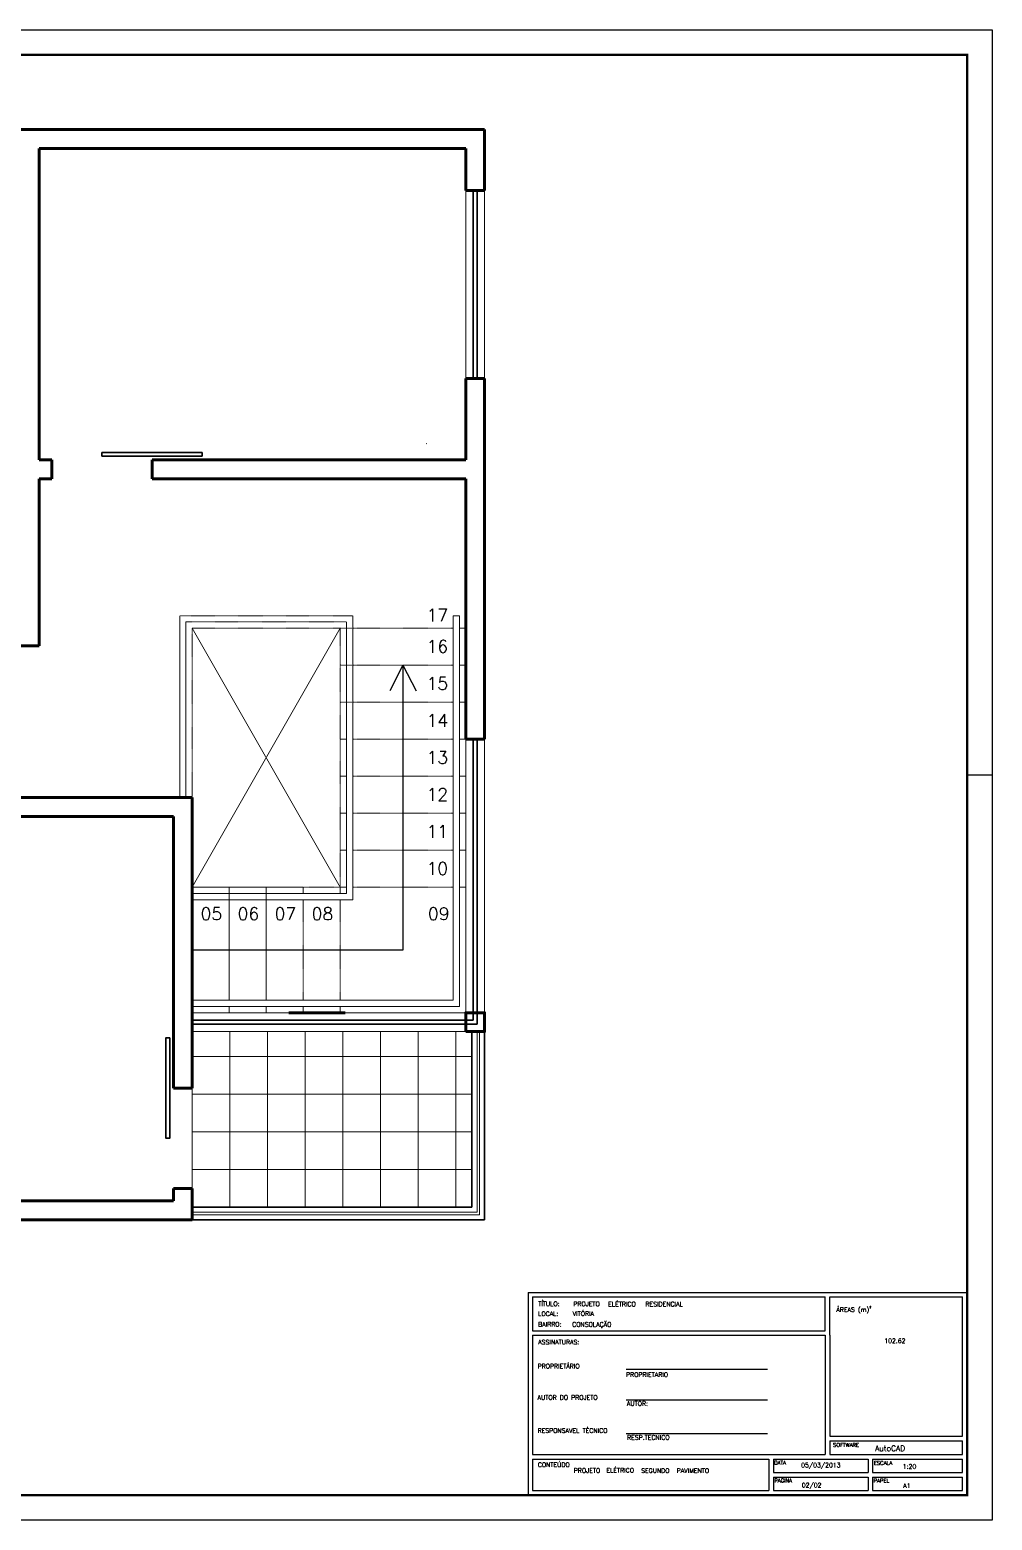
# Model space of a CAD drawing. Header units: millimetres. Extents: x 1127 to 14330, y -137 to 7568.
# Drawn here: x 10676 to 11060, y 2907 to 3501 of the extents above; entities that cross this region are included whole.
import ezdxf
from ezdxf.enums import TextEntityAlignment as Align

# ---------------------------------------------------------------- set-up
doc = ezdxf.new("R2010")
doc.units = ezdxf.units.MM
doc.header["$LTSCALE"] = 0.01
doc.linetypes.add('DASHED2', pattern=[0.375, 0.25, -0.125])
for name, color, linetype, lineweight in [('0.05', 8, 'Continuous', 5), ('0.13', 6, 'Continuous', 13), ('0.20', 7, 'Continuous', 20), ('0.35', 150, 'Continuous', 35), ('0.60', 4, 'Continuous', 60)]:
    doc.layers.add(name, color=color, linetype=linetype, lineweight=lineweight)
doc.layers.add('TEX', color=7, linetype='Continuous')
doc.styles.add('ROMANS', font='romans.shx')

# ---------------------------------------------------------------- blocks, each defined once
blk = doc.blocks.new('COMODO')
at = {"layer": 'TEX', "style": 'ROMANS'}
blk.add_attdef('COMODO', text='', height=5.08, dxfattribs=at).set_placement((15.711, 3.305), align=Align.MIDDLE)
at = {"layer": 'TEX', "color": 8, "style": 'ROMANS'}
blk.add_attdef('AREA', text='', height=3.81, dxfattribs=at).set_placement((14.719, -2.975), align=Align.MIDDLE)

msp = doc.modelspace()

# ---------------------------------------------------------------- hatches: boundary and pattern name
at = {"layer": '0.05'}
h = msp.add_hatch(dxfattribs=at)
h.set_pattern_fill('_USER,_O', color=256, scale=15, double=1, pattern_type=0)
h.set_pattern_definition([(360, (10740.963, 3031.732), (4e-15, 15), []), (90, (10740.963, 3031.732), (-15, 5e-15), [])])
h.paths.add_polyline_path([(10740.963, 3101.732), (10740.963, 3079.232), (10740.963, 3039.232), (10740.963, 3031.732), (10852.463, 3031.732), (10852.463, 3101.732)])

# ---------------------------------------------------------------- linework, layer by layer
for p, q in [((10218.81, 3500.985), (11059.81, 3500.985)), ((11059.81, 3500.985), (11059.81, 2906.985)), ((11059.81, 3203.985), (11049.81, 3203.985)), ((11049.81, 2916.985), (11049.81, 3179.934)), ((10874.81, 2997.755), (10874.81, 2916.985)), ((10880.541, 2994.43), (10880.893, 2994.782)), ((10913.882, 2967.126), (10970.287, 2967.126)), ((10913.882, 2954.925), (10970.287, 2954.925)), ((10913.882, 2941.485), (10970.287, 2941.485)), ((10874.81, 2916.985), (11049.81, 2916.985)), ((11059.81, 2906.985), (10218.81, 2906.985))]:
    msp.add_line(p, q)
at = {"color": 7, "lineweight": 30}
for p, q in [((10852.963, 3436.982), (10852.963, 3361.982)), ((10852.963, 3436.982), (10852.963, 3361.982)), ((10854.463, 3436.982), (10854.463, 3361.982)), ((10854.463, 3436.982), (10854.463, 3361.982)), ((10704.963, 3331.037), (10704.963, 3332.537)), ((10744.963, 3332.537), (10704.963, 3332.537)), ((10704.963, 3331.037), (10704.963, 3332.537)), ((10744.963, 3332.537), (10704.963, 3332.537)), ((10744.963, 3332.537), (10744.963, 3331.037)), ((10744.963, 3332.537), (10744.963, 3331.037)), ((10704.963, 3331.037), (10744.963, 3331.037)), ((10704.963, 3331.037), (10744.963, 3331.037)), ((10852.963, 3109.232), (10852.963, 3218.232)), ((10852.963, 3106.232), (10852.963, 3218.232)), ((10854.463, 3109.232), (10854.463, 3218.232)), ((10854.463, 3104.732), (10854.463, 3218.232)), ((10740.963, 3106.232), (10849.963, 3106.232)), ((10740.963, 3106.232), (10852.963, 3106.232)), ((10740.963, 3104.732), (10849.963, 3104.732)), ((10740.963, 3104.732), (10854.463, 3104.732))]:
    msp.add_line(p, q, dxfattribs=at)
at = {"color": 7, "lineweight": 60}
msp.add_line((10849.963, 3345.232), (10849.963, 3361.982), dxfattribs=at)
msp.add_line((10849.963, 3345.232), (10849.963, 3361.982), dxfattribs=at)
at = {"color": 7, "linetype": 'DASHED2', "lineweight": 20, "ltscale": 0.5}
for p, q in [((10740.963, 3194.982), (10740.963, 3262.482)), ((10740.963, 3262.482), (10799.963, 3262.482)), ((10740.963, 3194.982), (10740.963, 3262.482)), ((10740.963, 3262.482), (10799.963, 3262.482)), ((10799.963, 3159.232), (10799.963, 3262.482)), ((10844.963, 3262.482), (10799.963, 3262.482)), ((10844.963, 3262.482), (10799.963, 3262.482)), ((10799.963, 3159.232), (10799.963, 3262.482)), ((10844.963, 3262.482), (10799.963, 3262.482)), ((10844.963, 3262.482), (10799.963, 3262.482)), ((10849.963, 3262.482), (10847.463, 3262.482)), ((10849.963, 3262.482), (10847.463, 3262.482)), ((10849.963, 3262.482), (10847.463, 3262.482)), ((10849.963, 3262.482), (10847.463, 3262.482)), ((10844.963, 3247.732), (10799.963, 3247.732)), ((10844.963, 3247.732), (10799.963, 3247.732)), ((10844.963, 3247.732), (10799.963, 3247.732)), ((10844.963, 3247.732), (10799.963, 3247.732)), ((10849.963, 3247.732), (10847.463, 3247.732)), ((10849.963, 3247.732), (10847.463, 3247.732)), ((10849.963, 3247.732), (10847.463, 3247.732)), ((10849.963, 3247.732), (10847.463, 3247.732)), ((10844.963, 3232.982), (10799.963, 3232.982)), ((10844.963, 3232.982), (10799.963, 3232.982)), ((10844.963, 3232.982), (10799.963, 3232.982)), ((10844.963, 3232.982), (10799.963, 3232.982)), ((10849.963, 3232.982), (10847.463, 3232.982)), ((10849.963, 3232.982), (10847.463, 3232.982)), ((10849.963, 3232.982), (10847.463, 3232.982)), ((10849.963, 3232.982), (10847.463, 3232.982)), ((10802.463, 3218.232), (10799.963, 3218.232)), ((10802.463, 3218.232), (10799.963, 3218.232)), ((10844.963, 3218.232), (10804.963, 3218.232)), ((10844.963, 3218.232), (10804.963, 3218.232)), ((10844.963, 3218.232), (10804.963, 3218.232)), ((10844.963, 3218.232), (10804.963, 3218.232)), ((10849.963, 3218.232), (10847.463, 3218.232)), ((10849.963, 3218.232), (10847.463, 3218.232)), ((10849.963, 3218.232), (10847.463, 3218.232)), ((10849.963, 3218.232), (10847.463, 3218.232)), ((10802.463, 3203.482), (10799.963, 3203.482)), ((10802.463, 3203.482), (10799.963, 3203.482)), ((10844.963, 3203.482), (10804.963, 3203.482)), ((10844.963, 3203.482), (10804.963, 3203.482)), ((10844.963, 3203.482), (10804.963, 3203.482)), ((10844.963, 3203.482), (10804.963, 3203.482)), ((10849.963, 3203.482), (10847.463, 3203.482)), ((10849.963, 3203.482), (10847.463, 3203.482)), ((10849.963, 3203.482), (10847.463, 3203.482)), ((10849.963, 3203.482), (10847.463, 3203.482)), ((10802.463, 3188.732), (10799.963, 3188.732)), ((10802.463, 3188.732), (10799.963, 3188.732)), ((10844.963, 3188.732), (10804.963, 3188.732)), ((10844.963, 3188.732), (10804.963, 3188.732)), ((10844.963, 3188.732), (10804.963, 3188.732)), ((10844.963, 3188.732), (10804.963, 3188.732)), ((10849.963, 3188.732), (10847.463, 3188.732)), ((10849.963, 3188.732), (10847.463, 3188.732)), ((10849.963, 3188.732), (10847.463, 3188.732)), ((10849.963, 3188.732), (10847.463, 3188.732)), ((10802.463, 3173.982), (10799.963, 3173.982)), ((10802.463, 3173.982), (10799.963, 3173.982)), ((10844.963, 3173.982), (10804.963, 3173.982)), ((10844.963, 3173.982), (10804.963, 3173.982)), ((10844.963, 3173.982), (10804.963, 3173.982)), ((10844.963, 3173.982), (10804.963, 3173.982)), ((10849.963, 3173.982), (10847.463, 3173.982)), ((10849.963, 3173.982), (10847.463, 3173.982)), ((10849.963, 3173.982), (10847.463, 3173.982)), ((10849.963, 3173.982), (10847.463, 3173.982)), ((10799.963, 3159.232), (10755.713, 3159.232)), ((10799.963, 3159.232), (10755.713, 3159.232)), ((10799.963, 3159.232), (10755.713, 3159.232)), ((10799.963, 3159.232), (10755.713, 3159.232)), ((10785.213, 3156.732), (10785.213, 3159.232)), ((10785.213, 3156.732), (10785.213, 3159.232)), ((10785.213, 3156.732), (10785.213, 3159.232)), ((10785.213, 3156.732), (10785.213, 3159.232)), ((10785.213, 3156.732), (10785.213, 3159.232)), ((10785.213, 3156.732), (10785.213, 3159.232)), ((10785.213, 3156.732), (10785.213, 3159.232)), ((10785.213, 3156.732), (10785.213, 3159.232)), ((10785.213, 3114.232), (10785.213, 3154.232)), ((10785.213, 3114.232), (10785.213, 3154.232)), ((10785.213, 3114.232), (10785.213, 3154.232)), ((10785.213, 3114.232), (10785.213, 3154.232)), ((10785.213, 3114.232), (10785.213, 3154.232)), ((10785.213, 3114.232), (10785.213, 3154.232)), ((10785.213, 3114.232), (10785.213, 3154.232)), ((10785.213, 3114.232), (10785.213, 3154.232)), ((10802.463, 3159.232), (10799.963, 3159.232)), ((10799.963, 3156.732), (10799.963, 3159.232)), ((10799.963, 3156.732), (10799.963, 3159.232)), ((10802.463, 3159.232), (10799.963, 3159.232)), ((10799.963, 3156.732), (10799.963, 3159.232)), ((10799.963, 3156.732), (10799.963, 3159.232)), ((10799.963, 3114.232), (10799.963, 3154.232)), ((10799.963, 3114.232), (10799.963, 3154.232)), ((10799.963, 3114.232), (10799.963, 3154.232)), ((10799.963, 3114.232), (10799.963, 3154.232)), ((10799.963, 3114.232), (10799.963, 3154.232)), ((10799.963, 3114.232), (10799.963, 3154.232)), ((10799.963, 3114.232), (10799.963, 3154.232)), ((10799.963, 3114.232), (10799.963, 3154.232)), ((10844.963, 3159.232), (10804.963, 3159.232)), ((10844.963, 3159.232), (10804.963, 3159.232)), ((10844.963, 3159.232), (10804.963, 3159.232)), ((10844.963, 3159.232), (10804.963, 3159.232)), ((10849.963, 3159.232), (10847.463, 3159.232)), ((10849.963, 3159.232), (10847.463, 3159.232)), ((10849.963, 3159.232), (10847.463, 3159.232)), ((10849.963, 3159.232), (10847.463, 3159.232)), ((10785.213, 3109.232), (10785.213, 3111.732)), ((10785.213, 3109.232), (10785.213, 3111.732)), ((10785.213, 3109.232), (10785.213, 3111.732)), ((10785.213, 3109.232), (10785.213, 3111.732)), ((10785.213, 3109.232), (10785.213, 3111.732)), ((10785.213, 3109.232), (10785.213, 3111.732)), ((10785.213, 3109.232), (10785.213, 3111.732)), ((10785.213, 3109.232), (10785.213, 3111.732)), ((10799.963, 3109.232), (10799.963, 3111.732)), ((10799.963, 3109.232), (10799.963, 3111.732)), ((10799.963, 3109.232), (10799.963, 3111.732)), ((10799.963, 3109.232), (10799.963, 3111.732)), ((10799.963, 3109.232), (10799.963, 3111.732)), ((10799.963, 3109.232), (10799.963, 3111.732)), ((10799.963, 3109.232), (10799.963, 3111.732)), ((10799.963, 3109.232), (10799.963, 3111.732))]:
    msp.add_line(p, q, dxfattribs=at)
at = {"color": 7, "lineweight": 20}
for p, q in [((10785.213, 3159.232), (10740.963, 3159.232)), ((10785.213, 3159.232), (10740.963, 3159.232)), ((10785.213, 3159.232), (10740.963, 3159.232)), ((10785.213, 3159.232), (10740.963, 3159.232)), ((10755.713, 3114.232), (10755.713, 3159.232)), ((10755.713, 3114.232), (10755.713, 3159.232)), ((10755.713, 3114.232), (10755.713, 3159.232)), ((10755.713, 3114.232), (10755.713, 3159.232)), ((10755.713, 3114.232), (10755.713, 3159.232)), ((10755.713, 3114.232), (10755.713, 3159.232)), ((10755.713, 3114.232), (10755.713, 3159.232)), ((10755.713, 3114.232), (10755.713, 3159.232)), ((10770.463, 3114.232), (10770.463, 3159.232)), ((10770.463, 3114.232), (10770.463, 3159.232)), ((10770.463, 3114.232), (10770.463, 3159.232)), ((10770.463, 3114.232), (10770.463, 3159.232)), ((10777.838, 3134.232), (10740.963, 3134.232)), ((10777.838, 3134.232), (10740.963, 3134.232)), ((10755.713, 3109.232), (10755.713, 3111.732)), ((10755.713, 3109.232), (10755.713, 3111.732)), ((10755.713, 3109.232), (10755.713, 3111.732)), ((10755.713, 3109.232), (10755.713, 3111.732)), ((10755.713, 3109.232), (10755.713, 3111.732)), ((10755.713, 3109.232), (10755.713, 3111.732)), ((10755.713, 3109.232), (10755.713, 3111.732)), ((10755.713, 3109.232), (10755.713, 3111.732)), ((10770.463, 3109.232), (10770.463, 3111.732)), ((10770.463, 3109.232), (10770.463, 3111.732)), ((10770.463, 3109.232), (10770.463, 3111.732)), ((10770.463, 3109.232), (10770.463, 3111.732))]:
    msp.add_line(p, q, dxfattribs=at)
at = {"const_width": 1}
msp.add_lwpolyline([(10243.81, 2916.985), (10243.81, 3490.985), (11049.81, 3490.985), (11049.81, 2916.985)], close=True, dxfattribs=at)
at = {"color": 7, "lineweight": 30}
msp.add_lwpolyline([(10731.963, 3099.232), (10730.463, 3099.232), (10730.463, 3059.232), (10731.963, 3059.232)], close=True, dxfattribs=at)
for points in [[(10874.81, 2997.755), (11049.81, 2997.755)], [(10876.605, 2982.498), (10993.272, 2982.498), (10993.272, 2995.96)], [(10876.605, 2995.96), (10876.605, 2982.498)], [(10876.605, 2995.96), (10993.272, 2995.96)], [(10995.067, 2980.703), (10995.067, 2995.96)], [(10995.067, 2995.96), (11048.016, 2995.96)], [(11048.016, 2940.537), (11048.016, 2995.96)], [(10876.605, 2980.703), (10993.272, 2980.703)], [(10876.605, 2980.703), (10876.605, 2933.139)], [(10993.272, 2980.703), (10993.272, 2933.139)], [(10995.067, 2980.703), (10995.067, 2940.537)], [(10995.067, 2940.537), (11048.016, 2940.537)], [(10995.051, 2938.549), (11047.95, 2938.549)], [(10995.051, 2938.549), (10995.051, 2933.164)], [(11047.95, 2933.164), (11047.95, 2938.549)], [(10876.605, 2933.139), (10993.272, 2933.139)], [(10876.605, 2931.344), (10970.836, 2931.344)], [(10876.605, 2931.344), (10876.605, 2918.78), (10970.836, 2918.78)], [(10970.836, 2931.344), (10970.836, 2918.78)], [(10972.631, 2931.344), (10972.631, 2925.96)], [(10972.631, 2931.344), (11010.323, 2931.344)], [(10995.051, 2933.164), (11047.95, 2933.164)], [(11010.323, 2931.344), (11010.323, 2925.96)], [(11012.118, 2931.344), (11012.118, 2925.96)], [(11012.118, 2931.344), (11048.016, 2931.344)], [(11048.016, 2925.96), (11048.016, 2931.344)], [(10972.631, 2925.96), (11010.323, 2925.96)], [(10972.631, 2924.165), (10972.631, 2918.78)], [(10972.631, 2924.165), (11010.323, 2924.165)], [(11010.323, 2924.165), (11010.323, 2918.78)], [(11012.118, 2925.96), (11048.016, 2925.96)], [(11012.118, 2924.165), (11012.118, 2918.78)], [(11012.118, 2924.165), (11048.016, 2924.165)], [(11012.118, 2918.78), (11048.016, 2918.78), (11048.016, 2924.165)], [(10972.631, 2918.78), (11010.323, 2918.78)]]:
    msp.add_lwpolyline(points)
at = {"layer": '0.05'}
for p, q in [((10834.495, 3336.15), (10834.143, 3335.957)), ((10740.963, 3262.482), (10799.963, 3159.232)), ((10740.963, 3159.232), (10799.963, 3262.482)), ((10740.963, 3262.482), (10799.963, 3159.232)), ((10740.963, 3159.232), (10799.963, 3262.482))]:
    msp.add_line(p, q, dxfattribs=at)
at = {"layer": '0.05', "lineweight": 25}
for p, q in [((10824.963, 3247.732), (10819.653, 3237.573)), ((10824.963, 3247.732), (10819.653, 3237.573)), ((10824.963, 3247.732), (10824.963, 3134.232)), ((10824.963, 3247.732), (10830.273, 3237.573)), ((10824.963, 3247.732), (10824.963, 3134.232)), ((10824.963, 3247.732), (10824.963, 3134.232)), ((10824.963, 3247.732), (10830.273, 3237.573)), ((10824.963, 3247.732), (10824.963, 3134.232)), ((10777.838, 3134.232), (10740.963, 3134.232)), ((10777.838, 3134.232), (10740.963, 3134.232)), ((10824.963, 3134.232), (10749.366, 3134.232)), ((10824.963, 3134.232), (10749.366, 3134.232)), ((10824.963, 3134.232), (10749.366, 3134.232)), ((10824.963, 3134.232), (10749.366, 3134.232))]:
    msp.add_line(p, q, dxfattribs=at)
at = {"layer": '0.13'}
for p, q in [((10849.963, 3437.509), (10849.963, 3361.982)), ((10849.963, 3437.509), (10849.963, 3361.982)), ((10857.463, 3436.982), (10857.463, 3361.982)), ((10857.463, 3436.982), (10857.463, 3361.982)), ((10735.963, 3194.982), (10735.963, 3267.482)), ((10735.963, 3194.982), (10735.963, 3267.482)), ((10804.963, 3154.232), (10804.963, 3267.482)), ((10804.963, 3154.232), (10804.963, 3267.482)), ((10844.963, 3267.482), (10844.963, 3114.232)), ((10847.463, 3267.482), (10844.963, 3267.482)), ((10844.963, 3267.482), (10844.963, 3114.232)), ((10847.463, 3267.482), (10844.963, 3267.482)), ((10844.963, 3267.482), (10844.963, 3114.232)), ((10847.463, 3267.482), (10844.963, 3267.482)), ((10844.963, 3267.482), (10844.963, 3114.232)), ((10847.463, 3267.482), (10844.963, 3267.482)), ((10847.463, 3267.482), (10847.463, 3111.732)), ((10847.463, 3267.482), (10847.463, 3111.732)), ((10847.463, 3267.482), (10847.463, 3111.732)), ((10847.463, 3267.482), (10847.463, 3111.732)), ((10738.463, 3194.982), (10738.463, 3264.982)), ((10738.463, 3194.982), (10738.463, 3264.982)), ((10802.463, 3156.732), (10802.463, 3264.982)), ((10802.463, 3156.732), (10802.463, 3264.982)), ((10804.963, 3154.232), (10804.963, 3252.732)), ((10804.963, 3154.232), (10804.963, 3252.732)), ((10849.963, 3109.232), (10849.963, 3218.232)), ((10849.963, 3109.232), (10849.963, 3218.232)), ((10849.963, 3218.232), (10857.463, 3218.232)), ((10857.463, 3101.732), (10857.463, 3218.232)), ((10857.463, 3101.732), (10857.463, 3218.232)), ((10777.838, 3156.732), (10740.963, 3156.732)), ((10777.838, 3156.732), (10740.963, 3156.732)), ((10777.838, 3156.732), (10740.963, 3156.732)), ((10777.838, 3156.732), (10740.963, 3156.732)), ((10777.838, 3154.232), (10740.963, 3154.232)), ((10777.838, 3154.232), (10740.963, 3154.232)), ((10777.838, 3154.232), (10740.963, 3154.232)), ((10777.838, 3154.232), (10740.963, 3154.232)), ((10802.463, 3156.732), (10748.338, 3156.732)), ((10802.463, 3156.732), (10748.338, 3156.732)), ((10802.463, 3156.732), (10748.338, 3156.732)), ((10802.463, 3156.732), (10748.338, 3156.732)), ((10804.963, 3154.232), (10748.338, 3154.232)), ((10804.963, 3154.232), (10748.338, 3154.232)), ((10804.963, 3154.232), (10748.338, 3154.232)), ((10804.963, 3154.232), (10748.338, 3154.232)), ((10740.963, 3114.232), (10844.963, 3114.232)), ((10740.963, 3114.232), (10844.963, 3114.232)), ((10740.963, 3114.232), (10844.963, 3114.232)), ((10740.963, 3114.232), (10844.963, 3114.232)), ((10733.463, 3109.232), (10733.463, 3079.232)), ((10733.463, 3109.232), (10733.463, 3079.232)), ((10740.963, 3111.732), (10847.463, 3111.732)), ((10740.963, 3111.732), (10847.463, 3111.732)), ((10740.963, 3111.732), (10847.463, 3111.732)), ((10740.963, 3111.732), (10847.463, 3111.732)), ((10740.963, 3109.232), (10849.963, 3109.232)), ((10740.963, 3109.232), (10849.963, 3109.232)), ((10740.963, 3101.732), (10857.463, 3101.732)), ((10740.963, 3101.732), (10857.463, 3101.732)), ((10740.963, 3079.232), (10740.963, 3039.232)), ((10740.963, 3079.232), (10740.963, 3039.232))]:
    msp.add_line(p, q, dxfattribs=at)
at = {"layer": '0.13', "linetype": 'DASHED2', "lineweight": 20, "ltscale": 0.5}
for p, q in [((10735.963, 3267.482), (10804.963, 3267.482)), ((10735.963, 3267.482), (10804.963, 3267.482)), ((10738.463, 3264.982), (10802.463, 3264.982)), ((10738.463, 3264.982), (10802.463, 3264.982))]:
    msp.add_line(p, q, dxfattribs=at)
at = {"layer": '0.13'}
msp.add_lwpolyline([(10731.963, 3099.232), (10730.463, 3099.232), (10730.463, 3059.232), (10731.963, 3059.232)], close=True, dxfattribs=at)
at = {"layer": '0.20'}
for p, q in [((10854.463, 3101.732), (10854.463, 3029.732)), ((10854.463, 3101.732), (10854.463, 3029.732)), ((10855.463, 3101.732), (10855.463, 3028.732)), ((10855.463, 3101.732), (10855.463, 3028.732)), ((10740.963, 3029.732), (10854.463, 3029.732)), ((10740.963, 3029.732), (10854.463, 3029.732)), ((10740.963, 3028.732), (10855.463, 3028.732)), ((10740.963, 3028.732), (10855.463, 3028.732))]:
    msp.add_line(p, q, dxfattribs=at)
at = {"layer": '0.35'}
for p, q in [((10852.463, 3101.732), (10852.463, 3031.732)), ((10852.463, 3101.732), (10852.463, 3031.732)), ((10857.463, 3101.732), (10857.463, 3026.732)), ((10857.463, 3101.732), (10857.463, 3026.732)), ((10740.963, 3031.732), (10852.463, 3031.732)), ((10740.963, 3031.732), (10852.463, 3031.732)), ((10740.963, 3026.732), (10857.463, 3026.732)), ((10740.963, 3026.732), (10857.463, 3026.732))]:
    msp.add_line(p, q, dxfattribs=at)
at = {"layer": '0.60'}
for p, q in [((10849.963, 3461.232), (10672.463, 3461.232)), ((10857.463, 3461.232), (10672.463, 3461.232)), ((10857.463, 3461.232), (10819.963, 3461.232)), ((10857.463, 3436.982), (10857.463, 3461.232)), ((10857.463, 3436.982), (10857.463, 3461.232)), ((10679.963, 3453.732), (10679.963, 3329.537)), ((10849.963, 3453.732), (10679.963, 3453.732)), ((10679.963, 3453.732), (10849.963, 3453.732)), ((10679.963, 3453.732), (10679.963, 3329.537)), ((10849.963, 3453.732), (10679.963, 3453.732)), ((10679.963, 3453.732), (10849.963, 3453.732)), ((10849.963, 3453.732), (10729.213, 3453.732)), ((10849.963, 3453.732), (10729.213, 3453.732)), ((10732.463, 3453.732), (10849.963, 3453.732)), ((10732.463, 3453.732), (10849.963, 3453.732)), ((10849.963, 3436.982), (10849.963, 3453.732)), ((10849.963, 3437.509), (10849.963, 3453.732)), ((10849.963, 3436.982), (10849.963, 3453.732)), ((10849.963, 3437.509), (10849.963, 3453.732)), ((10849.963, 3436.982), (10857.463, 3436.982)), ((10849.963, 3436.982), (10857.463, 3436.982)), ((10849.963, 3329.537), (10849.963, 3361.982)), ((10849.963, 3361.982), (10857.463, 3361.982)), ((10849.963, 3361.982), (10849.963, 3329.537)), ((10849.963, 3329.537), (10849.963, 3361.982)), ((10849.963, 3361.982), (10857.463, 3361.982)), ((10849.963, 3361.982), (10849.963, 3329.537)), ((10857.463, 3361.982), (10857.463, 3309.232)), ((10857.463, 3361.982), (10857.463, 3309.232)), ((10679.963, 3329.537), (10679.963, 3334.537)), ((10679.963, 3329.537), (10679.963, 3334.537)), ((10679.963, 3329.537), (10684.963, 3329.537)), ((10684.963, 3329.537), (10679.963, 3329.537)), ((10679.963, 3329.537), (10684.963, 3329.537)), ((10679.963, 3329.537), (10684.963, 3329.537)), ((10684.963, 3329.537), (10679.963, 3329.537)), ((10679.963, 3329.537), (10684.963, 3329.537)), ((10684.963, 3329.537), (10684.963, 3322.037)), ((10684.963, 3329.537), (10684.963, 3322.037)), ((10724.963, 3329.537), (10849.963, 3329.537)), ((10849.963, 3329.537), (10724.963, 3329.537)), ((10724.963, 3329.537), (10724.963, 3322.037)), ((10724.963, 3329.537), (10849.963, 3329.537)), ((10849.963, 3329.537), (10724.963, 3329.537)), ((10724.963, 3329.537), (10724.963, 3322.037)), ((10849.963, 3329.537), (10729.213, 3329.537)), ((10849.963, 3329.537), (10729.213, 3329.537)), ((10732.463, 3329.537), (10849.963, 3329.537)), ((10732.463, 3329.537), (10849.963, 3329.537)), ((10679.963, 3322.037), (10679.963, 3255.426)), ((10679.963, 3322.037), (10684.963, 3322.037)), ((10679.963, 3322.037), (10679.963, 3255.426)), ((10679.963, 3322.037), (10684.963, 3322.037)), ((10724.963, 3322.037), (10849.963, 3322.037)), ((10724.963, 3322.037), (10849.963, 3322.037)), ((10849.963, 3322.037), (10849.963, 3316.732)), ((10849.963, 3322.037), (10849.963, 3316.732)), ((10849.963, 3322.037), (10849.963, 3316.732)), ((10849.963, 3322.037), (10849.963, 3316.732)), ((10849.963, 3218.232), (10849.963, 3316.732)), ((10849.963, 3218.232), (10849.963, 3316.732)), ((10857.463, 3218.232), (10857.463, 3309.232)), ((10857.463, 3218.232), (10857.463, 3309.232)), ((10679.963, 3255.426), (10489.463, 3255.426)), ((10679.963, 3255.426), (10489.463, 3255.426)), ((10849.963, 3218.232), (10857.463, 3218.232)), ((10645.963, 3194.982), (10740.963, 3194.982)), ((10645.963, 3194.982), (10740.963, 3194.982)), ((10740.963, 3194.982), (10740.963, 3142.482)), ((10740.963, 3194.982), (10740.963, 3142.482)), ((10733.463, 3187.482), (10645.963, 3187.482)), ((10733.463, 3187.482), (10645.963, 3187.482)), ((10733.463, 3187.482), (10733.463, 3142.482)), ((10733.463, 3187.482), (10733.463, 3142.482)), ((10733.463, 3142.482), (10733.463, 3079.232)), ((10733.463, 3142.482), (10733.463, 3079.232)), ((10740.963, 3142.482), (10740.963, 3109.232)), ((10740.963, 3142.482), (10740.963, 3109.232)), ((10740.963, 3109.232), (10740.963, 3079.232)), ((10740.963, 3109.232), (10740.963, 3079.232)), ((10779.463, 3109.232), (10801.963, 3109.232)), ((10733.463, 3079.232), (10740.963, 3079.232)), ((10733.463, 3079.232), (10740.963, 3079.232)), ((10733.463, 3039.232), (10733.463, 3034.232)), ((10733.463, 3034.232), (10733.463, 3039.232)), ((10733.463, 3039.232), (10740.963, 3039.232)), ((10733.463, 3039.232), (10733.463, 3034.232)), ((10733.463, 3034.232), (10733.463, 3039.232)), ((10733.463, 3039.232), (10740.963, 3039.232)), ((10740.963, 3039.232), (10740.963, 3034.232)), ((10740.963, 3026.732), (10740.963, 3039.232)), ((10740.963, 3039.232), (10740.963, 3034.232)), ((10740.963, 3026.732), (10740.963, 3039.232)), ((10545.213, 3034.232), (10733.463, 3034.232)), ((10651.463, 3034.232), (10733.463, 3034.232)), ((10733.463, 3034.232), (10688.838, 3034.232)), ((10733.463, 3034.232), (10688.838, 3034.232)), ((10740.963, 3026.732), (10651.463, 3026.732))]:
    msp.add_line(p, q, dxfattribs=at)
msp.add_lwpolyline([(10849.963, 3101.732), (10857.463, 3101.732), (10857.463, 3109.232), (10849.963, 3109.232)], close=True, dxfattribs=at)

# ---------------------------------------------------------------- block references
at = {"layer": 'TEX'}
ref = msp.add_blockref('COMODO', (10823.205, 3264.474), dxfattribs=dict(at, xscale=25, yscale=25, zscale=25))
ref.add_attrib('COMODO', '17', dxfattribs={"height": 5, "style": 'ROMANS'}).set_placement((10838.669, 3267.727), align=Align.MIDDLE)
ref = msp.add_blockref('COMODO', (10823.205, 3264.474), dxfattribs=dict(at, xscale=25, yscale=25, zscale=25))
ref.add_attrib('COMODO', '17', dxfattribs={"height": 5, "style": 'ROMANS'}).set_placement((10838.669, 3267.727), align=Align.MIDDLE)
ref = msp.add_blockref('COMODO', (10823.205, 3251.988), dxfattribs=dict(at, xscale=25, yscale=25, zscale=25))
ref.add_attrib('COMODO', '16', dxfattribs={"height": 5, "style": 'ROMANS'}).set_placement((10838.669, 3255.241), align=Align.MIDDLE)
ref = msp.add_blockref('COMODO', (10823.205, 3251.988), dxfattribs=dict(at, xscale=25, yscale=25, zscale=25))
ref.add_attrib('COMODO', '16', dxfattribs={"height": 5, "style": 'ROMANS'}).set_placement((10838.669, 3255.241), align=Align.MIDDLE)
ref = msp.add_blockref('COMODO', (10823.205, 3237.238), dxfattribs=dict(at, xscale=25, yscale=25, zscale=25))
ref.add_attrib('COMODO', '15', dxfattribs={"height": 5, "style": 'ROMANS'}).set_placement((10838.669, 3240.491), align=Align.MIDDLE)
ref = msp.add_blockref('COMODO', (10823.205, 3237.238), dxfattribs=dict(at, xscale=25, yscale=25, zscale=25))
ref.add_attrib('COMODO', '15', dxfattribs={"height": 5, "style": 'ROMANS'}).set_placement((10838.669, 3240.491), align=Align.MIDDLE)
ref = msp.add_blockref('COMODO', (10823.205, 3222.488), dxfattribs=dict(at, xscale=25, yscale=25, zscale=25))
ref.add_attrib('COMODO', '14', dxfattribs={"height": 5, "style": 'ROMANS'}).set_placement((10838.669, 3225.741), align=Align.MIDDLE)
ref = msp.add_blockref('COMODO', (10823.205, 3222.488), dxfattribs=dict(at, xscale=25, yscale=25, zscale=25))
ref.add_attrib('COMODO', '14', dxfattribs={"height": 5, "style": 'ROMANS'}).set_placement((10838.669, 3225.741), align=Align.MIDDLE)
ref = msp.add_blockref('COMODO', (10823.205, 3207.738), dxfattribs=dict(at, xscale=25, yscale=25, zscale=25))
ref.add_attrib('COMODO', '13', dxfattribs={"height": 5, "style": 'ROMANS'}).set_placement((10838.669, 3210.991), align=Align.MIDDLE)
ref = msp.add_blockref('COMODO', (10823.205, 3207.738), dxfattribs=dict(at, xscale=25, yscale=25, zscale=25))
ref.add_attrib('COMODO', '13', dxfattribs={"height": 5, "style": 'ROMANS'}).set_placement((10838.669, 3210.991), align=Align.MIDDLE)
ref = msp.add_blockref('COMODO', (10823.205, 3192.988), dxfattribs=dict(at, xscale=25, yscale=25, zscale=25))
ref.add_attrib('COMODO', '12', dxfattribs={"height": 5, "style": 'ROMANS'}).set_placement((10838.669, 3196.241), align=Align.MIDDLE)
ref = msp.add_blockref('COMODO', (10823.205, 3192.988), dxfattribs=dict(at, xscale=25, yscale=25, zscale=25))
ref.add_attrib('COMODO', '12', dxfattribs={"height": 5, "style": 'ROMANS'}).set_placement((10838.669, 3196.241), align=Align.MIDDLE)
ref = msp.add_blockref('COMODO', (10823.205, 3178.238), dxfattribs=dict(at, xscale=25, yscale=25, zscale=25))
ref.add_attrib('COMODO', '11', dxfattribs={"height": 5, "style": 'ROMANS'}).set_placement((10838.669, 3181.491), align=Align.MIDDLE)
ref = msp.add_blockref('COMODO', (10823.205, 3178.238), dxfattribs=dict(at, xscale=25, yscale=25, zscale=25))
ref.add_attrib('COMODO', '11', dxfattribs={"height": 5, "style": 'ROMANS'}).set_placement((10838.669, 3181.491), align=Align.MIDDLE)
ref = msp.add_blockref('COMODO', (10823.205, 3163.488), dxfattribs=dict(at, xscale=25, yscale=25, zscale=25))
ref.add_attrib('COMODO', '10', dxfattribs={"height": 5, "style": 'ROMANS'}).set_placement((10838.669, 3166.741), align=Align.MIDDLE)
ref = msp.add_blockref('COMODO', (10823.205, 3163.488), dxfattribs=dict(at, xscale=25, yscale=25, zscale=25))
ref.add_attrib('COMODO', '10', dxfattribs={"height": 5, "style": 'ROMANS'}).set_placement((10838.669, 3166.741), align=Align.MIDDLE)
ref = msp.add_blockref('COMODO', (10733.156, 3145.445), dxfattribs=dict(at, xscale=25, yscale=25, zscale=25))
ref.add_attrib('COMODO', '05', dxfattribs={"height": 5, "style": 'ROMANS'}).set_placement((10748.62, 3148.698), align=Align.MIDDLE)
ref = msp.add_blockref('COMODO', (10733.156, 3145.445), dxfattribs=dict(at, xscale=25, yscale=25, zscale=25))
ref.add_attrib('COMODO', '05', dxfattribs={"height": 5, "style": 'ROMANS'}).set_placement((10748.62, 3148.698), align=Align.MIDDLE)
ref = msp.add_blockref('COMODO', (10747.906, 3145.445), dxfattribs=dict(at, xscale=25, yscale=25, zscale=25))
ref.add_attrib('COMODO', '06', dxfattribs={"height": 5, "style": 'ROMANS'}).set_placement((10763.37, 3148.698), align=Align.MIDDLE)
ref = msp.add_blockref('COMODO', (10747.906, 3145.445), dxfattribs=dict(at, xscale=25, yscale=25, zscale=25))
ref.add_attrib('COMODO', '06', dxfattribs={"height": 5, "style": 'ROMANS'}).set_placement((10763.37, 3148.698), align=Align.MIDDLE)
ref = msp.add_blockref('COMODO', (10762.656, 3145.445), dxfattribs=dict(at, xscale=25, yscale=25, zscale=25))
ref.add_attrib('COMODO', '07', dxfattribs={"height": 5, "style": 'ROMANS'}).set_placement((10778.12, 3148.698), align=Align.MIDDLE)
ref = msp.add_blockref('COMODO', (10762.656, 3145.445), dxfattribs=dict(at, xscale=25, yscale=25, zscale=25))
ref.add_attrib('COMODO', '07', dxfattribs={"height": 5, "style": 'ROMANS'}).set_placement((10778.12, 3148.698), align=Align.MIDDLE)
ref = msp.add_blockref('COMODO', (10777.406, 3145.445), dxfattribs=dict(at, xscale=25, yscale=25, zscale=25))
ref.add_attrib('COMODO', '08', dxfattribs={"height": 5, "style": 'ROMANS'}).set_placement((10792.87, 3148.698), align=Align.MIDDLE)
ref = msp.add_blockref('COMODO', (10777.406, 3145.445), dxfattribs=dict(at, xscale=25, yscale=25, zscale=25))
ref.add_attrib('COMODO', '08', dxfattribs={"height": 5, "style": 'ROMANS'}).set_placement((10792.87, 3148.698), align=Align.MIDDLE)
ref = msp.add_blockref('COMODO', (10823.755, 3145.445), dxfattribs=dict(at, xscale=25, yscale=25, zscale=25))
ref.add_attrib('COMODO', '09', dxfattribs={"height": 5, "style": 'ROMANS'}).set_placement((10839.219, 3148.698), align=Align.MIDDLE)
ref = msp.add_blockref('COMODO', (10823.755, 3145.445), dxfattribs=dict(at, xscale=25, yscale=25, zscale=25))
ref.add_attrib('COMODO', '09', dxfattribs={"height": 5, "style": 'ROMANS'}).set_placement((10839.219, 3148.698), align=Align.MIDDLE)

# ---------------------------------------------------------------- texts
at = {"style": 'ROMANS'}
for s, height, p in [('TITULO:', 1.7949, (10878.832, 2992.329)), ('LOCAL:', 1.7949, (10878.832, 2988.369)), ('ÁREAS (m)', 1.7949, (10997.703, 2989.992)), ('2', 0.787, (11010.91, 2991.454)), ('BAIRRO:', 1.7949, (10878.832, 2984.158)), ('ASSINATURAS:', 1.79487, (10878.848, 2977.08)), ('PROPRIETÁRIO', 1.79487, (10878.611, 2967.475)), ('AUTOR DO PROJETO', 1.79487, (10878.611, 2954.999)), ('RESPONSAVEL TÉCNICO', 1.79487, (10878.611, 2941.795)), ('SOFTWARE', 1.5256, (10996.426, 2936.211)), ('CONTEÚDO', 1.7949, (10878.723, 2928.19)), ('DATA', 1.5256, (10972.878, 2929.144)), ('ESCALA', 1.5256, (11012.583, 2929.006)), ('PAGINA', 1.5256, (10972.99, 2922.012)), ('PAPEL', 1.5256, (11012.544, 2921.963))]:
    msp.add_text(s, height=height, dxfattribs=at).set_placement(p)
at = {"color": 1, "ltscale": 5, "style": 'ROMANS'}
msp.add_text('AutoCAD', height=2.1808, dxfattribs=at).set_placement((11013.151, 2934.543))
at = {"style": 'ROMANS'}
for tag, p in [('PROJETO', (10892.86, 2992.28)), ('ELÉTRICO', (10906.75, 2992.199)), ('RESIDENCIAL', (10921.585, 2992.212))]:
    msp.add_attdef(tag, p, 'PROJETO DE INSTALAÇÕES ELÉTRICAS', height=1.79487, dxfattribs=at)
at = {"style": 'ROMANS', "flags": 8}
for tag, p, s, height in [('VITÓRIA', (10892.58, 2988.421), '', 1.795), ('CONSOLAÇÃO', (10892.416, 2984.113), '', 1.795), ('102.62', (11016.777, 2977.583), '', 1.795), ('PROPRIETARIO', (10913.849, 2964.1), '', 1.795), ('AUTOR:', (10914.208, 2952.576), '', 1.795), ('RESP.TECNICO', (10914.298, 2939.062), '', 1.795), ('05/03/2013', (10983.669, 2928.023), '01/01/97', 1.7949), ('1:20', (11024.163, 2927.485), '1:50', 1.7949), ('PROJETO', (10893.042, 2925.87), '', 1.795), ('ELÉTRICO', (10906.043, 2925.949), '', 1.795), ('SEGUNDO', (10919.88, 2925.846), '', 1.795), ('PAVIMENTO', (10934.052, 2925.808), '', 1.795), ('02/02', (10983.939, 2920.036), '01/01', 1.7949), ('A1', (11024.342, 2919.857), '', 1.795)]:
    msp.add_attdef(tag, p, s, height=height, dxfattribs=at)

doc.saveas('drawing.dxf')
